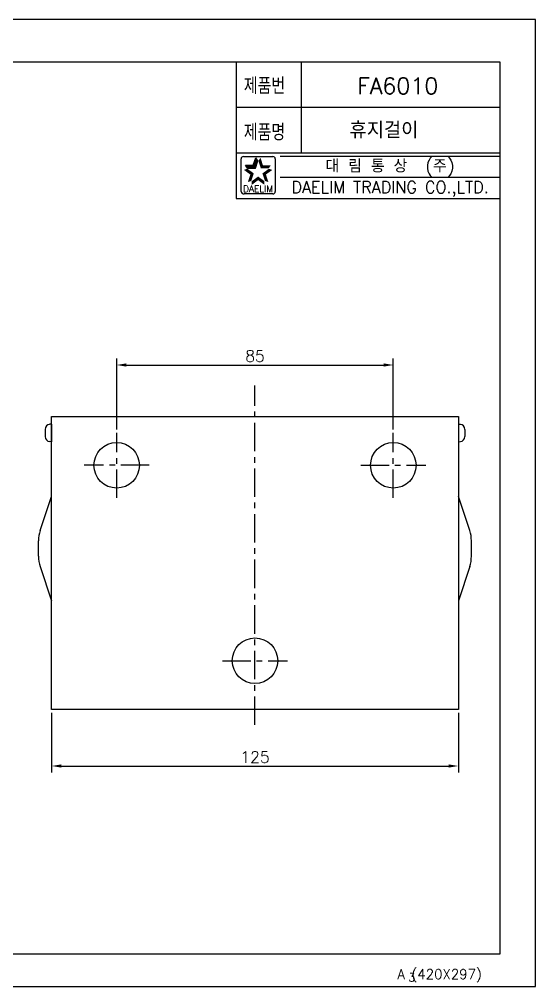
# Model space of a CAD drawing. Extents: x 6213 to 6633, y -3703 to -3406.
# Drawn here: x 6474.6 to 6633.3, y -3702.7 to -3405.7 of the extents above; entities that cross this region are included whole.
import ezdxf
from ezdxf.enums import TextEntityAlignment as Align

# ---------------------------------------------------------------- set-up
doc = ezdxf.new("R2010")
doc.units = 0
doc.header["$LTSCALE"] = 7
doc.header["$MEASUREMENT"] = 0
doc.linetypes.add('CENTER', pattern=[2, 1.25, -0.25, 0.25, -0.25])
doc.layers.get('0').update_dxf_attribs({"color": 2, "linetype": 'CONTINUOUS'})
for name, color, linetype in [('CENTER', 1, 'CENTER'), ('D', 2, 'CONTINUOUS'), ('DIM', 2, 'CONTINUOUS'), ('DWG', 7, 'CONTINUOUS')]:
    doc.layers.add(name, color=color, linetype=linetype)
doc.styles.add('GHS', font='romans', dxfattribs={"bigfont": 'ghs'})
doc.styles.add('ROMANS', font='romans')

# ---------------------------------------------------------------- blocks, each defined once
blk = doc.blocks.new('BORDER')
for p, q in [((1, 1), (0, 1)), ((1, 0), (1, 1)), ((0, 0), (1, 0))]:
    blk.add_line(p, q)

msp = doc.modelspace()

# ---------------------------------------------------------------- linework, layer by layer
at = {"color": 4}
for p, q in [((6244.27, -3418.71), (6622.27, -3418.71)), ((6622.27, -3418.71), (6622.27, -3692.71)), ((6622.27, -3692.71), (6244.27, -3692.71))]:
    msp.add_line(p, q, dxfattribs=at)
at = {"color": 7}
for p, q in [((6541.27, -3418.71), (6541.27, -3460.71)), ((6561.27, -3418.71), (6561.27, -3446.71)), ((6541.27, -3432.71), (6622.27, -3432.71)), ((6541.27, -3446.71), (6622.27, -3446.71)), ((6541.27, -3460.71), (6622.27, -3460.71))]:
    msp.add_line(p, q, dxfattribs=at)
at = {"color": 2, "linetype": 'Continuous'}
for p, q in [((6543.5, -3447.82), (6552.5, -3447.82)), ((6554.77, -3447.71), (6622.27, -3447.71)), ((6542.75, -3458.57), (6542.75, -3448.57)), ((6553.25, -3448.57), (6553.25, -3458.57)), ((6554.77, -3454.21), (6622.27, -3454.21)), ((6552.5, -3459.32), (6543.75, -3459.32))]:
    msp.add_line(p, q, dxfattribs=at)
at = {"color": 2}
for p, q in [((6544.75, -3451.44), (6544.09, -3450.52)), ((6544.09, -3450.52), (6546.51, -3450.52)), ((6546.51, -3450.52), (6547.26, -3448.22)), ((6547.18, -3451.44), (6547.93, -3449.13)), ((6547.93, -3449.13), (6547.26, -3448.22)), ((6544.75, -3451.44), (6547.18, -3451.44))]:
    msp.add_line(p, q, dxfattribs=at)
at = {"color": 2, "linetype": 'Continuous'}
for centre, radius, start, end in [((6543.5, -3448.57), 0.75, 90, 180), ((6552.5, -3448.57), 0.75, 0, 90), ((6543.63, -3458.45), 0.884, 188.1301, 278.1301), ((6552.5, -3458.57), 0.75, 270, 0)]:
    msp.add_arc(centre, radius, start, end, dxfattribs=at)
at = {"color": 2}
for points in [[(6544.09, -3450.52), (6544.75, -3451.44), (6546.51, -3450.52), (6547.18, -3451.44)], [(6546.51, -3450.52), (6547.18, -3451.44), (6547.26, -3448.22), (6547.93, -3449.13)], [(6548.74, -3448.22), (6548.08, -3449.13), (6549.49, -3450.52), (6548.83, -3451.44)], [(6549.49, -3450.52), (6548.83, -3451.44), (6551.92, -3450.52), (6551.25, -3451.44)], [(6545.59, -3453.35), (6546.67, -3453), (6543.63, -3451.93), (6544.71, -3451.58)], [(6544.84, -3455.66), (6545.92, -3455.31), (6545.59, -3453.35), (6546.67, -3453)], [(6548, -3455.1), (6548, -3453.97), (6546.04, -3456.53), (6546.04, -3455.4)], [(6549.96, -3456.53), (6549.96, -3455.4), (6548, -3455.1), (6548, -3453.97)], [(6552.37, -3451.93), (6551.3, -3451.58), (6550.41, -3453.35), (6549.33, -3453)], [(6550.41, -3453.35), (6549.33, -3453), (6551.16, -3455.66), (6550.08, -3455.31)]]:
    msp.add_solid(points, dxfattribs=at)
at = {"layer": 'CENTER'}
for p, q in [((6547.04, -3622.34), (6547.04, -3518.17)), ((6504.54, -3552.64), (6504.54, -3532.64)), ((6589.54, -3552.64), (6589.54, -3532.64)), ((6514.54, -3542.64), (6494.54, -3542.64)), ((6579.54, -3542.64), (6599.54, -3542.64)), ((6537.04, -3602.64), (6557.04, -3602.64))]:
    msp.add_line(p, q, dxfattribs=at)
at = {"layer": 'D'}
for p, q in [((6504.54, -3531.64), (6504.54, -3509.84)), ((6589.54, -3531.64), (6589.54, -3509.84)), ((6507.54, -3511.84), (6586.54, -3511.84)), ((6481.05, -3562.66), (6484.54, -3552.2)), ((6613.03, -3562.66), (6609.54, -3552.2)), ((6480.54, -3570.57), (6480.54, -3565.82)), ((6613.54, -3570.57), (6613.54, -3565.82)), ((6481.05, -3573.74), (6484.54, -3584.2)), ((6613.03, -3573.74), (6609.54, -3584.2)), ((6484.54, -3618.64), (6484.54, -3636.96)), ((6609.54, -3618.64), (6609.54, -3636.96)), ((6487.54, -3634.96), (6606.54, -3634.96))]:
    msp.add_line(p, q, dxfattribs=at)
for centre, start, end in [((6490.54, -3565.82), 161.5651, 180), ((6603.54, -3565.82), 0, 18.4349), ((6490.54, -3570.57), 180, 198.4349), ((6603.54, -3570.57), 341.5651, 0)]:
    msp.add_arc(centre, 10, start, end, dxfattribs=at)
for points in [[(6507.54, -3511.34), (6507.54, -3512.34), (6504.54, -3511.84)], [(6586.54, -3511.34), (6586.54, -3512.34), (6589.54, -3511.84)], [(6487.54, -3634.46), (6487.54, -3635.46), (6484.54, -3634.96)], [(6606.54, -3634.46), (6606.54, -3635.46), (6609.54, -3634.96)]]:
    msp.add_solid(points, dxfattribs=at)
at = {"layer": 'DWG'}
for p, q in [((6484.54, -3617.64), (6484.54, -3527.64)), ((6484.54, -3527.64), (6609.54, -3527.64)), ((6609.54, -3527.64), (6609.54, -3617.64)), ((6484.54, -3530), (6483.94, -3530.05)), ((6484.54, -3530), (6484.54, -3535.4)), ((6609.54, -3530), (6609.54, -3535.4)), ((6609.54, -3530), (6610.14, -3530.05)), ((6482.53, -3531.59), (6482.53, -3533.81)), ((6611.55, -3531.59), (6611.55, -3533.81)), ((6484.54, -3535.4), (6483.94, -3535.34)), ((6609.54, -3535.4), (6610.14, -3535.34)), ((6609.54, -3617.64), (6484.54, -3617.64))]:
    msp.add_line(p, q, dxfattribs=at)
for centre in [(6504.54, -3542.64), (6589.54, -3542.64), (6547.04, -3602.64)]:
    msp.add_circle(centre, 7, dxfattribs=at)
for centre, start, end in [((6484.08, -3531.59), 95, 180), ((6610, -3531.59), 0, 85), ((6484.08, -3533.81), 180, 265), ((6610, -3533.81), 275, 0)]:
    msp.add_arc(centre, 1.54, start, end, dxfattribs=at)

# ---------------------------------------------------------------- block references
at = {"xscale": 420, "yscale": 297, "zscale": 420}
msp.add_blockref('BORDER', (6213.27, -3702.71), dxfattribs=at)

# ---------------------------------------------------------------- texts
at = {"color": 7, "style": 'GHS'}
msp.add_text('FA6010', height=5, dxfattribs=at).set_placement((6590.91, -3426.13), align=Align.MIDDLE)
at = {"style": 'GHS'}
msp.add_text('휴지걸이', height=5, dxfattribs=at).set_placement((6576.08, -3442.23))
at = {"color": 7, "linetype": 'Continuous'}
for s, height, style, p in [('대 림 통 상  (주)', 4, 'GHS', (6588.53, -3451.01)), ('DAELIM TRADING CO.,LTD.', 3.6, 'ROMANS', (6588.53, -3457.78))]:
    msp.add_text(s, height=height, dxfattribs=dict(at, style=style)).set_placement(p, align=Align.MIDDLE)
at = {"color": 2, "linetype": 'Continuous', "style": 'ROMANS'}
msp.add_text('DAELIM', height=2, dxfattribs=at).set_placement((6548, -3458.77), align=Align.CENTER)
at = {"layer": 'D', "color": 7, "style": 'GHS'}
for s, height, p in [('A (420X297)', 3, (6590.75, -3700.36)), ('3', 2.5, (6594.16, -3701.11))]:
    msp.add_text(s, height=height, dxfattribs=at).set_placement(p)
at = {"layer": 'D', "char_height": 3.5, "attachment_point": 5, "style": 'GHS'}
for s, insert in [('\\A1;85', (6547.04, -3509.09)), ('\\A1;125', (6547.04, -3632.21))]:
    msp.add_mtext(s, dxfattribs=dict(at, insert=insert))
at = {"layer": 'DIM', "style": 'GHS', "width": 0.8}
for s, p in [('제품번', (6543.61, -3428.65)), ('제품명', (6543.61, -3442.9))]:
    msp.add_text(s, height=5, dxfattribs=at).set_placement(p)

doc.saveas('drawing.dxf')
